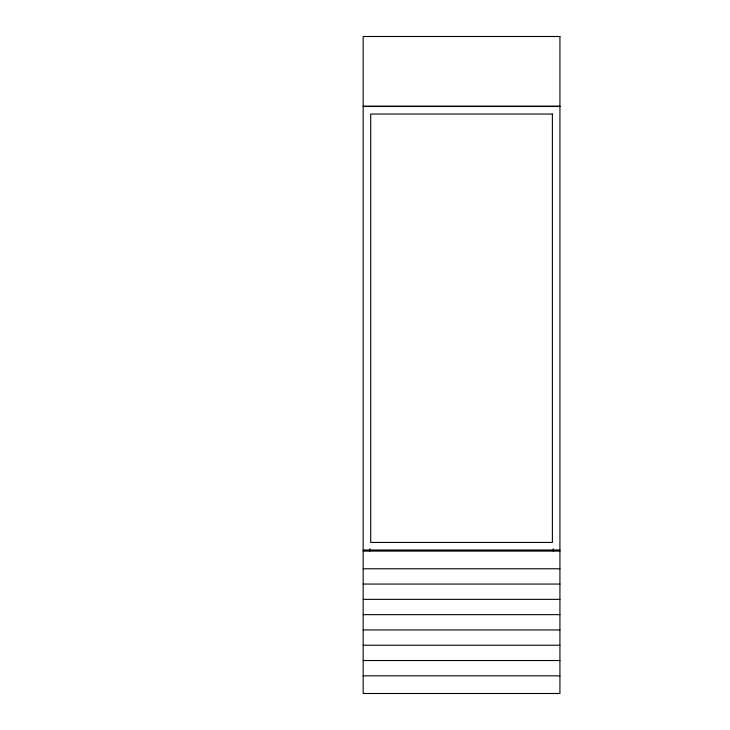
<?xml version="1.0" encoding="UTF-8"?>
<svg xmlns="http://www.w3.org/2000/svg" width="730" height="730" viewBox="0 0 730 730"><rect width="100%" height="100%" fill="white"/><g stroke="black" fill="none" stroke-linecap="round" stroke-linejoin="round"><path stroke-width="1.09" d="M363.166 106.16L559.928 106.16M363.166 106.498L559.928 106.498M363.166 550L559.928 550M363.166 551.095L559.928 551.095M363.166 568.77L559.928 568.77M363.166 584.064L559.928 584.064M363.166 599.357L559.928 599.357M363.166 614.651L559.928 614.651M363.166 629.944L559.928 629.944M363.166 645.238L559.928 645.238M363.166 660.531L559.928 660.531M363.166 675.825L559.928 675.825M553.258 548.814L553.258 551.095M369.836 548.814L369.836 551.095M559.928 36.5L363.166 36.5L363.166 693.5L559.928 693.5L559.928 36.5M552.382 114.044L370.712 114.044L370.712 542.445L552.382 542.445L552.382 114.044"/></g></svg>
